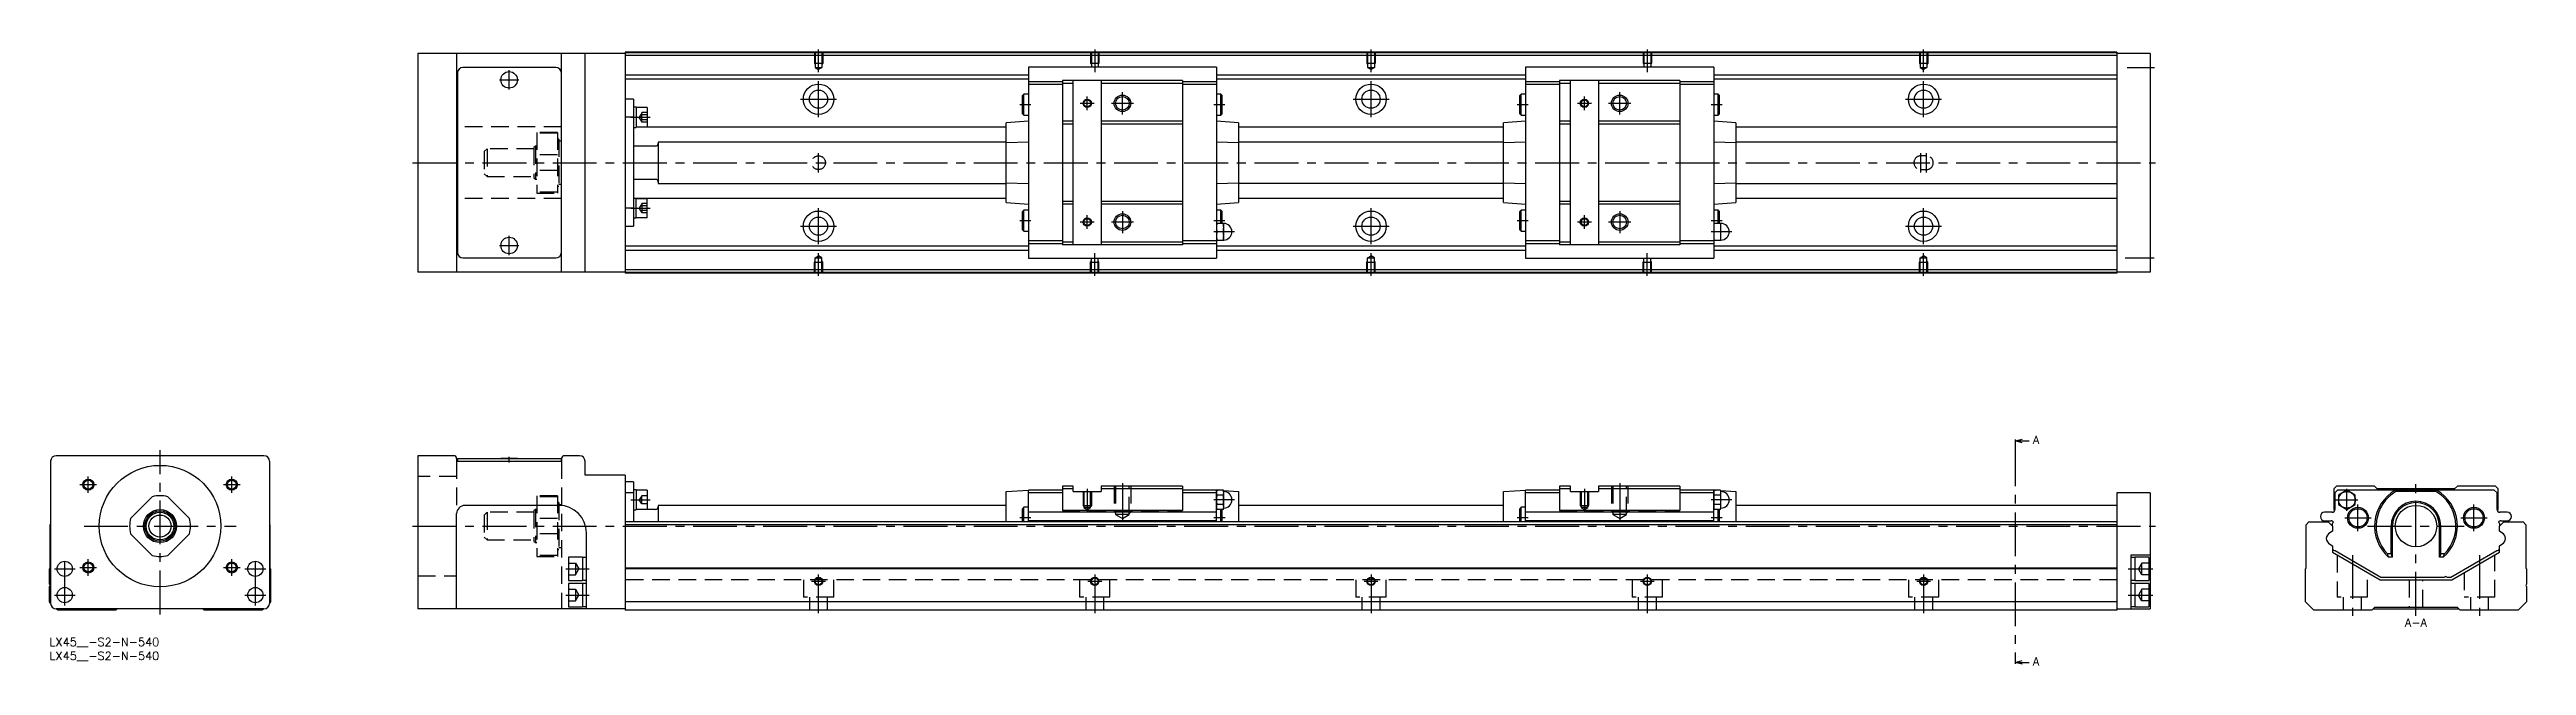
# Model space of a CAD drawing. Extents: x 0 to 897, y -10 to 213.
import ezdxf

# ---------------------------------------------------------------- set-up
doc = ezdxf.new("R2010")
doc.units = 0
doc.header["$LTSCALE"] = 0.5
doc.linetypes.add('CENTER', pattern=[50.8, 31.75, -6.35, 6.35, -6.35])
doc.linetypes.add('DASHED', pattern=[19.05, 12.7, -6.35])
for name, color, linetype in [('MSM_CENTER', 1, 'CENTER'), ('MSM_CONTINUOUS', 7, 'CONTINUOUS'), ('MSM_DASHED', 4, 'DASHED'), ('MSM_NARROW', 5, 'CONTINUOUS'), ('MSM_PART_NUMBER', 7, 'CONTINUOUS')]:
    doc.layers.add(name, color=color, linetype=linetype)
doc.styles.get("Standard").update_dxf_attribs({"font": 'txt.shx', "height": 3, "bigfont": 'bigfont.shx'})

# ---------------------------------------------------------------- blocks, each defined once
blk = doc.blocks.new('*U3')
at = {"layer": 'MSM_PART_NUMBER'}
blk.add_text('LX45__-S2-N-540', height=3, dxfattribs=at).set_placement((0, -3))
blk = doc.blocks.new('*U4')
at = {"layer": 'MSM_PART_NUMBER'}
blk.add_text('LX45__-S2-N-540', height=3, dxfattribs=at).set_placement((0, -8))

msp = doc.modelspace()

# ---------------------------------------------------------------- linework, layer by layer
at = {"layer": 'MSM_CENTER'}
for p, q in [((278.36, 204.91), (278.36, 213.12)), ((378.36, 213.12), (378.36, 204.91)), ((478.36, 204.91), (478.36, 213.12)), ((578.36, 213.12), (578.36, 204.91)), ((678.36, 204.91), (678.36, 213.12)), ((752.03, 206.62), (761.98, 206.62)), ((162.86, 202.12), (169.86, 202.12)), ((166.36, 198.62), (166.36, 205.62)), ((278.36, 188.62), (278.36, 201.62)), ((388.36, 189.62), (388.36, 197.62)), ((478.36, 188.62), (478.36, 201.62)), ((568.36, 189.62), (568.36, 197.62)), ((678.36, 188.62), (678.36, 201.62)), ((210.36, 188.58), (217.36, 188.58)), ((271.86, 195.12), (284.85, 195.12)), ((355.26, 193.12), (351.27, 193.12)), ((378.11, 193.62), (373.11, 193.62)), ((375.61, 191.12), (375.61, 196.12)), ((392.36, 193.62), (384.36, 193.62)), ((425.47, 193.12), (421.45, 193.12)), ((471.86, 195.12), (484.86, 195.12)), ((535.26, 193.12), (531.27, 193.12)), ((558.11, 193.62), (553.11, 193.62)), ((555.61, 191.12), (555.61, 196.12)), ((572.36, 193.62), (564.36, 193.62)), ((605.47, 193.12), (601.45, 193.12)), ((671.86, 195.12), (684.86, 195.12)), ((131.36, 172.12), (762.36, 172.12)), ((278.36, 168.62), (278.36, 175.62)), ((677.36, 168.62), (677.36, 175.62)), ((679.36, 168.62), (679.36, 175.62)), ((210.36, 155.67), (217.36, 155.67)), ((278.36, 142.62), (278.36, 155.62)), ((375.61, 148.12), (375.61, 153.12)), ((388.36, 154.62), (388.36, 146.62)), ((478.36, 142.62), (478.36, 155.62)), ((555.61, 148.12), (555.61, 153.12)), ((568.36, 154.62), (568.36, 146.62)), ((678.36, 142.62), (678.36, 155.62)), ((166.36, 138.62), (166.36, 145.62)), ((271.86, 149.12), (284.86, 149.12)), ((355.26, 151.12), (351.27, 151.12)), ((378.11, 150.62), (373.11, 150.62)), ((392.36, 150.62), (384.36, 150.62)), ((425.47, 151.12), (421.45, 151.12)), ((428.95, 147.12), (421.47, 147.12)), ((471.86, 149.12), (484.86, 149.12)), ((535.26, 151.12), (531.27, 151.12)), ((558.11, 150.62), (553.11, 150.62)), ((572.36, 150.62), (564.36, 150.62)), ((605.47, 151.12), (601.45, 151.12)), ((608.95, 147.12), (601.47, 147.12)), ((671.86, 149.12), (684.86, 149.12)), ((162.86, 142.12), (169.86, 142.12)), ((278.36, 131.12), (278.36, 139.33)), ((378.36, 131.12), (378.36, 139.33)), ((478.36, 131.12), (478.36, 139.33)), ((578.36, 131.12), (578.36, 139.33)), ((678.36, 131.12), (678.36, 139.33)), ((751.36, 137.62), (761.86, 137.62)), ((40, 8.5), (40, 68)), ((166.36, 63.5), (166.36, 65.6)), ((711.52, 70.87), (711.52, -8.37)), ((11.02, 55.5), (17.02, 55.5)), ((14.02, 52.5), (14.02, 58.5)), ((62.98, 55.5), (68.98, 55.5)), ((65.98, 52.5), (65.98, 58.5)), ((375.61, 54), (375.61, 45.5)), ((388.36, 56), (388.36, 42.3)), ((555.61, 54), (555.61, 45.5)), ((568.36, 56), (568.36, 42.3)), ((831.59, 46), (831.59, 54)), ((856.59, 8), (856.59, 56)), ((210.36, 50), (217.36, 50)), ((428.95, 50), (421.47, 50)), ((608.95, 50), (601.47, 50)), ((827.59, 50), (835.59, 50)), ((835.59, 38.7), (835.59, 48.3)), ((877.59, 38.7), (877.59, 48.3)), ((12.5, 40.5), (67.5, 40.5)), ((131.36, 40.5), (762.36, 40.5)), ((355.26, 43.5), (351.27, 43.5)), ((425.5, 43.5), (421.47, 43.5)), ((535.26, 43.5), (531.27, 43.5)), ((605.5, 43.5), (601.47, 43.5)), ((830.79, 43.5), (840.39, 43.5)), ((839.09, 40.5), (874.09, 40.5)), ((872.79, 43.5), (882.39, 43.5)), ((5.5, 11.75), (5.5, 28.75)), ((14.02, 22.5), (14.02, 28.5)), ((65.98, 22.5), (65.98, 28.5)), ((74.5, 11.75), (74.5, 28.75)), ((833.59, 29.97), (833.59, 8)), ((879.59, 29.97), (879.59, 8)), ((1.75, 25), (9.25, 25)), ((11.02, 25.5), (17.02, 25.5)), ((62.98, 25.5), (68.98, 25.5)), ((70.75, 25), (78.25, 25)), ((186.86, 25), (195.36, 25)), ((275.86, 20.5), (280.86, 20.5)), ((278.36, 9), (278.36, 23)), ((375.86, 20.5), (380.86, 20.5)), ((378.36, 23), (378.36, 9)), ((475.86, 20.5), (480.86, 20.5)), ((478.36, 23), (478.36, 9)), ((575.86, 20.5), (580.86, 20.5)), ((578.36, 23), (578.36, 9)), ((675.86, 20.5), (680.86, 20.5)), ((678.36, 23), (678.36, 9)), ((752.36, 25), (761.36, 25)), ((1.75, 15.5), (9.25, 15.5)), ((70.75, 15.5), (78.25, 15.5)), ((186.86, 15.5), (195.36, 15.5)), ((752.36, 15.5), (761.36, 15.5))]:
    msp.add_line(p, q, dxfattribs=at)
at = {"layer": 'MSM_CONTINUOUS'}
for p, q in [((133.36, 211.72), (133.36, 132.52)), ((208.36, 211.72), (133.36, 211.72)), ((147.36, 211.72), (147.36, 132.52)), ((183.26, 206.62), (149.66, 206.62)), ((185.36, 132.52), (185.36, 211.72)), ((193.86, 132.52), (193.86, 211.72)), ((748.36, 212.12), (208.36, 212.12)), ((208.36, 212.12), (208.36, 132.12)), ((748.36, 211.92), (208.36, 211.92)), ((748.36, 210.92), (208.36, 210.92)), ((422.41, 206.72), (354.31, 206.72)), ((354.31, 206.72), (354.31, 137.52)), ((422.41, 206.72), (422.41, 137.52)), ((602.41, 206.72), (534.31, 206.72)), ((534.31, 206.72), (534.31, 137.52)), ((602.41, 206.72), (602.41, 137.52)), ((748.36, 212.12), (748.36, 132.12)), ((760.36, 211.72), (748.36, 211.72)), ((760.36, 211.72), (760.36, 132.52)), ((147.66, 202.22), (147.36, 202.22)), ((147.66, 197.72), (147.36, 197.72)), ((147.66, 204.62), (147.66, 139.62)), ((185.26, 139.62), (185.26, 204.62)), ((185.36, 202.22), (185.26, 202.22)), ((185.36, 197.72), (185.26, 197.72)), ((354.31, 203.87), (208.36, 203.87)), ((354.31, 202.37), (208.36, 202.37)), ((366.61, 201.47), (354.31, 201.47)), ((366.61, 200.47), (354.31, 200.47)), ((410.11, 201.87), (366.61, 201.87)), ((366.61, 201.87), (366.61, 142.37)), ((370.51, 200.87), (366.61, 200.87)), ((370.51, 142.37), (370.51, 201.87)), ((380.71, 201.87), (380.71, 142.37)), ((410.11, 200.87), (380.71, 200.87)), ((410.11, 201.87), (410.11, 142.37)), ((422.41, 201.47), (410.11, 201.47)), ((422.41, 200.47), (410.11, 200.47)), ((534.31, 203.87), (422.41, 203.87)), ((534.31, 202.37), (422.41, 202.37)), ((546.61, 201.47), (534.31, 201.47)), ((546.61, 200.47), (534.31, 200.47)), ((590.11, 201.87), (546.61, 201.87)), ((546.61, 201.87), (546.61, 142.37)), ((550.51, 200.87), (546.61, 200.87)), ((550.51, 142.37), (550.51, 201.87)), ((560.71, 201.87), (560.71, 142.37)), ((590.11, 200.87), (560.71, 200.87)), ((590.11, 201.87), (590.11, 142.37)), ((602.41, 201.47), (590.11, 201.47)), ((602.41, 200.47), (590.11, 200.47)), ((748.36, 203.87), (602.41, 203.87)), ((748.36, 202.37), (602.41, 202.37)), ((211.36, 195.12), (208.36, 195.12)), ((211.36, 188.65), (208.36, 188.65)), ((211.36, 195.12), (211.36, 149.12)), ((212.36, 192.23), (211.36, 192.23)), ((212.36, 192.23), (212.36, 184.93)), ((216.36, 192.08), (212.36, 192.08)), ((216.36, 192.08), (216.36, 185.08)), ((352.71, 196.92), (352.21, 196.42)), ((352.21, 189.82), (352.21, 196.42)), ((352.21, 189.82), (352.71, 189.32)), ((354.31, 196.92), (352.71, 196.92)), ((352.71, 189.32), (352.71, 196.92)), ((352.71, 189.32), (354.31, 189.32)), ((424.01, 196.92), (422.41, 196.92)), ((422.41, 189.32), (424.01, 189.32)), ((424.01, 189.32), (424.01, 196.92)), ((424.51, 196.42), (424.01, 196.92)), ((424.01, 189.32), (424.51, 189.82)), ((424.51, 189.82), (424.51, 196.42)), ((532.71, 196.92), (532.21, 196.42)), ((532.21, 189.82), (532.21, 196.42)), ((532.21, 189.82), (532.71, 189.32)), ((534.31, 196.92), (532.71, 196.92)), ((532.71, 189.32), (532.71, 196.92)), ((532.71, 189.32), (534.31, 189.32)), ((604.01, 196.92), (602.41, 196.92)), ((602.41, 189.32), (604.01, 189.32)), ((604.01, 189.32), (604.01, 196.92)), ((604.51, 196.42), (604.01, 196.92)), ((604.01, 189.32), (604.51, 189.82)), ((604.51, 189.82), (604.51, 196.42)), ((147.66, 185.12), (147.36, 185.12)), ((185.36, 185.12), (185.26, 185.12)), ((185.36, 179.87), (185.26, 179.87)), ((211.36, 184.93), (212.36, 184.93)), ((212.36, 185.08), (216.36, 185.08)), ((346.31, 185.05), (212.36, 185.05)), ((220.36, 179.62), (220.36, 164.62)), ((346.31, 179.62), (220.36, 179.62)), ((354.31, 187.12), (346.31, 186.57)), ((346.31, 157.68), (346.31, 186.57)), ((354.31, 179.61), (346.31, 179.36)), ((370.51, 187.12), (366.61, 187.12)), ((370.51, 186.12), (366.61, 186.12)), ((410.11, 187.12), (380.71, 187.12)), ((410.11, 186.12), (380.71, 186.12)), ((430.41, 186.57), (422.41, 187.12)), ((430.41, 179.36), (422.41, 179.61)), ((430.41, 186.57), (430.41, 157.68)), ((526.31, 185.05), (430.41, 185.05)), ((526.31, 179.62), (430.41, 179.62)), ((534.31, 187.12), (526.31, 186.57)), ((526.31, 157.68), (526.31, 186.57)), ((534.31, 179.61), (526.31, 179.36)), ((550.51, 187.12), (546.61, 187.12)), ((550.51, 186.12), (546.61, 186.12)), ((590.11, 187.12), (560.71, 187.12)), ((590.11, 186.12), (560.71, 186.12)), ((610.41, 186.57), (602.41, 187.12)), ((610.41, 179.36), (602.41, 179.61)), ((610.41, 186.57), (610.41, 157.68)), ((748.36, 185.05), (610.41, 185.05)), ((748.36, 179.62), (610.41, 179.62)), ((219.36, 178.12), (211.36, 178.12)), ((185.26, 164.37), (185.36, 164.37)), ((211.36, 166.12), (219.36, 166.12)), ((220.36, 164.62), (346.31, 164.62)), ((346.31, 164.89), (354.31, 164.64)), ((422.41, 164.64), (430.41, 164.89)), ((526.31, 164.62), (430.41, 164.62)), ((526.31, 164.89), (534.31, 164.64)), ((602.41, 164.64), (610.41, 164.89)), ((610.41, 164.62), (748.36, 164.62)), ((147.66, 159.12), (147.36, 159.12)), ((185.36, 159.12), (185.26, 159.12)), ((211.36, 155.6), (208.36, 155.6)), ((211.36, 159.32), (212.36, 159.32)), ((212.36, 152.02), (212.36, 159.32)), ((346.31, 159.2), (212.36, 159.2)), ((212.36, 159.17), (216.36, 159.17)), ((216.36, 152.17), (216.36, 159.17)), ((346.31, 157.68), (354.31, 157.12)), ((352.71, 154.92), (352.21, 154.42)), ((352.21, 147.82), (352.21, 154.42)), ((354.31, 154.92), (352.71, 154.92)), ((352.71, 147.32), (352.71, 154.92)), ((370.51, 158.12), (366.61, 158.12)), ((370.51, 157.12), (366.61, 157.12)), ((410.11, 158.12), (380.71, 158.12)), ((410.11, 157.12), (380.71, 157.12)), ((422.41, 157.12), (430.41, 157.68)), ((424.01, 154.92), (422.41, 154.92)), ((424.51, 154.42), (424.01, 154.92)), ((424.01, 150.12), (424.01, 154.92)), ((424.51, 150.12), (424.51, 154.42)), ((526.31, 159.2), (430.41, 159.2)), ((526.31, 157.68), (534.31, 157.12)), ((532.71, 154.92), (532.21, 154.42)), ((532.21, 147.82), (532.21, 154.42)), ((534.31, 154.92), (532.71, 154.92)), ((532.71, 147.32), (532.71, 154.92)), ((550.51, 158.12), (546.61, 158.12)), ((550.51, 157.12), (546.61, 157.12)), ((590.11, 158.12), (560.71, 158.12)), ((590.11, 157.12), (560.71, 157.12)), ((602.41, 157.12), (610.41, 157.68)), ((604.01, 154.92), (602.41, 154.92)), ((604.51, 154.42), (604.01, 154.92)), ((604.01, 150.12), (604.01, 154.92)), ((604.51, 150.12), (604.51, 154.42)), ((748.36, 159.2), (610.41, 159.2)), ((147.66, 146.52), (147.36, 146.52)), ((185.36, 146.52), (185.26, 146.52)), ((208.36, 149.12), (211.36, 149.12)), ((212.36, 152.02), (211.36, 152.02)), ((216.36, 152.17), (212.36, 152.17)), ((352.21, 147.82), (352.71, 147.32)), ((352.71, 147.32), (354.31, 147.32)), ((366.61, 143.77), (354.31, 143.77)), ((422.41, 143.77), (410.11, 143.77)), ((425.01, 150.12), (422.41, 150.12)), ((422.41, 144.12), (425.01, 144.12)), ((424.89, 147.12), (422.53, 147.12)), ((425.01, 144.12), (425.01, 150.12)), ((532.21, 147.82), (532.71, 147.32)), ((532.71, 147.32), (534.31, 147.32)), ((546.61, 143.77), (534.31, 143.77)), ((602.41, 143.77), (590.11, 143.77)), ((605.01, 150.12), (602.41, 150.12)), ((602.41, 144.12), (605.01, 144.12)), ((604.89, 147.12), (602.53, 147.12)), ((605.01, 144.12), (605.01, 150.12)), ((147.36, 142.02), (147.66, 142.02)), ((149.66, 137.62), (183.26, 137.62)), ((185.26, 142.02), (185.36, 142.02)), ((354.31, 141.87), (208.36, 141.87)), ((354.31, 140.37), (208.36, 140.37)), ((366.61, 142.77), (354.31, 142.77)), ((354.31, 137.52), (422.41, 137.52)), ((370.51, 143.37), (366.61, 143.37)), ((410.11, 142.37), (366.61, 142.37)), ((410.11, 143.37), (380.71, 143.37)), ((422.41, 142.77), (410.11, 142.77)), ((534.31, 141.87), (422.41, 141.87)), ((534.31, 140.37), (422.41, 140.37)), ((546.61, 142.77), (534.31, 142.77)), ((534.31, 137.52), (602.41, 137.52)), ((550.51, 143.37), (546.61, 143.37)), ((590.11, 142.37), (546.61, 142.37)), ((590.11, 143.37), (560.71, 143.37)), ((602.41, 142.77), (590.11, 142.77)), ((748.36, 141.87), (602.41, 141.87)), ((748.36, 140.37), (602.41, 140.37)), ((208.36, 132.52), (133.36, 132.52)), ((748.36, 133.32), (208.36, 133.32)), ((748.36, 132.32), (208.36, 132.32)), ((748.36, 132.12), (208.36, 132.12)), ((760.36, 132.52), (748.36, 132.52)), ((711.52, 71.37), (714.02, 72.04)), ((711.52, 71.87), (711.52, 70.87)), ((0.4, 64), (0.4, 12.5)), ((77.6, 66), (2.4, 66)), ((79.6, 64), (79.6, 12.5)), ((146.36, 66), (133.36, 66)), ((133.36, 66), (133.36, 10.5)), ((147.36, 65), (147.36, 64)), ((147.36, 64), (185.36, 64)), ((147.66, 65), (147.66, 64)), ((147.66, 65), (185.26, 65)), ((163.36, 65.1), (169.36, 65.1)), ((163.36, 65.1), (163.36, 65)), ((169.36, 65), (169.36, 65.1)), ((185.26, 65), (185.26, 64)), ((185.36, 64), (185.36, 65)), ((191.86, 66), (186.36, 66)), ((193.86, 59), (193.86, 64)), ((711.52, 71.37), (716.52, 71.37)), ((714.02, 70.7), (711.52, 71.37)), ((208.36, 59), (193.86, 59)), ((208.36, 59), (208.36, 10)), ((211.36, 56.5), (208.36, 56.5)), ((211.36, 56.5), (211.36, 42)), ((366.61, 55), (366.61, 46.15)), ((370.51, 55), (366.61, 55)), ((370.51, 54), (366.61, 54)), ((370.51, 53), (370.51, 55)), ((380.71, 55), (380.71, 53)), ((410.11, 55), (380.71, 55)), ((410.11, 54), (380.71, 54)), ((410.11, 55), (410.11, 46.15)), ((546.61, 55), (546.61, 46.15)), ((550.51, 55), (546.61, 55)), ((550.51, 54), (546.61, 54)), ((550.51, 53), (550.51, 55)), ((560.71, 55), (560.71, 53)), ((590.11, 55), (560.71, 55)), ((590.11, 54), (560.71, 54)), ((590.11, 55), (590.11, 46.15)), ((827.84, 55), (826.84, 54)), ((826.84, 54), (826.84, 46.62)), ((841.59, 55), (827.84, 55)), ((842.59, 54), (841.59, 55)), ((870.59, 54), (842.59, 54)), ((871.59, 55), (870.59, 54)), ((885.34, 55), (871.59, 55)), ((886.34, 54), (885.34, 55)), ((886.34, 46.62), (886.34, 54)), ((29.36, 43.3), (37.2, 51.14)), ((42.8, 51.14), (50.64, 43.3)), ((147.36, 10.5), (147.36, 45)), ((184.36, 48), (150.36, 48)), ((211.36, 52.5), (208.36, 52.5)), ((212.36, 53.65), (211.36, 53.65)), ((211.36, 46.35), (212.36, 46.35)), ((212.36, 53.65), (212.36, 46.35)), ((216.36, 53.5), (212.36, 53.5)), ((219.36, 46.5), (212.36, 46.5)), ((216.36, 53.5), (216.36, 46.5)), ((220.36, 48), (220.36, 42)), ((346.31, 48), (220.36, 48)), ((346.31, 53), (354.31, 53.5)), ((346.31, 42), (346.31, 53)), ((352.71, 47.3), (352.21, 46.8)), ((352.21, 42), (352.21, 46.8)), ((352.71, 42), (352.71, 47.3)), ((354.31, 47.3), (352.71, 47.3)), ((366.61, 53.5), (354.31, 53.5)), ((354.31, 42), (354.31, 53.5)), ((366.61, 52.5), (354.31, 52.5)), ((422.41, 45.5), (354.31, 45.5)), ((410.11, 46.15), (366.61, 46.15)), ((370.51, 53), (380.71, 53)), ((422.41, 53.5), (410.11, 53.5)), ((422.41, 52.5), (410.11, 52.5)), ((422.41, 53.5), (422.98, 53.46)), ((422.41, 42), (422.41, 53.5)), ((422.53, 53.46), (422.41, 53)), ((422.42, 52.41), (422.41, 52.6)), ((422.41, 47), (422.53, 46.54)), ((424.89, 53.46), (422.53, 53.46)), ((424.89, 51.73), (422.53, 51.73)), ((424.89, 48.27), (422.53, 48.27)), ((424.89, 46.54), (422.53, 46.54)), ((424.01, 42), (424.01, 46.54)), ((424.51, 42), (424.51, 46.54)), ((425.01, 53), (424.89, 53.46)), ((424.89, 46.54), (425.01, 47)), ((424.92, 53.34), (430.41, 53)), ((425.01, 47), (425.01, 53)), ((430.41, 53), (430.41, 42)), ((526.31, 48), (430.41, 48)), ((526.31, 53), (534.31, 53.5)), ((526.31, 42), (526.31, 53)), ((532.71, 47.3), (532.21, 46.8)), ((532.21, 42), (532.21, 46.8)), ((532.71, 42), (532.71, 47.3)), ((534.31, 47.3), (532.71, 47.3)), ((546.61, 53.5), (534.31, 53.5)), ((534.31, 42), (534.31, 53.5)), ((546.61, 52.5), (534.31, 52.5)), ((602.41, 45.5), (534.31, 45.5)), ((590.11, 46.15), (546.61, 46.15)), ((550.51, 53), (560.71, 53)), ((602.41, 53.5), (590.11, 53.5)), ((602.41, 52.5), (590.11, 52.5)), ((602.41, 53.5), (602.98, 53.46)), ((602.41, 42), (602.41, 53.5)), ((602.53, 53.46), (602.41, 53)), ((602.42, 52.41), (602.41, 52.6)), ((602.41, 47), (602.53, 46.54)), ((604.89, 53.46), (602.53, 53.46)), ((604.89, 51.73), (602.53, 51.73)), ((604.89, 48.27), (602.53, 48.27)), ((604.89, 46.54), (602.53, 46.54)), ((604.01, 42), (604.01, 46.54)), ((604.51, 42), (604.51, 46.54)), ((605.01, 53), (604.89, 53.46)), ((604.89, 46.54), (605.01, 47)), ((604.92, 53.34), (610.41, 53)), ((605.01, 47), (605.01, 53)), ((610.41, 53), (610.41, 42)), ((748.36, 48), (610.41, 48)), ((760.36, 52.5), (748.36, 52.5)), ((748.36, 52.5), (748.36, 10)), ((760.36, 52.5), (760.36, 10.5)), ((826.24, 45.5), (823.54, 45.5)), ((828.24, 53.5), (827.24, 52.5)), ((827.24, 52.5), (827.24, 46.5)), ((884.94, 53.5), (828.24, 53.5)), ((831.59, 53.46), (828.59, 51.73)), ((828.59, 51.73), (828.59, 48.27)), ((828.59, 48.27), (831.59, 46.54)), ((834.59, 51.73), (831.59, 53.46)), ((831.59, 46.54), (834.59, 48.27)), ((834.59, 48.27), (834.59, 51.73)), ((849.1, 53.5), (849.35, 53)), ((863.82, 53), (849.35, 53)), ((863.82, 53), (864.07, 53.5)), ((885.94, 52.5), (884.94, 53.5)), ((885.94, 46.5), (885.94, 52.5)), ((889.64, 45.5), (886.94, 45.5)), ((0.2, 41), (0.4, 41.2)), ((0.2, 25.2), (0.2, 41)), ((37.2, 29.86), (29.36, 37.7)), ((50.64, 37.7), (42.8, 29.86)), ((79.6, 41.2), (79.8, 41)), ((79.8, 41), (79.8, 25.2)), ((194.36, 10.5), (194.36, 38)), ((748.36, 42), (208.36, 42)), ((748.36, 41), (208.36, 41)), ((422.41, 42.4), (354.31, 42.4)), ((602.41, 42.4), (534.31, 42.4)), ((816.79, 41), (817.79, 42)), ((816.79, 25.2), (816.79, 41)), ((817.79, 42), (824.84, 42)), ((823.54, 42.4), (825.84, 42.4)), ((824.84, 42), (826.34, 40.5)), ((826.34, 38.61), (825.44, 38.1)), ((826.29, 41.2), (826.29, 40.55)), ((826.34, 40.5), (826.34, 38.61)), ((847.59, 30.44), (847.59, 40.5)), ((848.09, 29.22), (848.09, 40.5)), ((865.09, 29.22), (865.09, 40.5)), ((865.59, 30.44), (865.59, 40.5)), ((886.84, 40.5), (888.34, 42)), ((886.84, 38.61), (886.84, 40.5)), ((887.73, 38.1), (886.84, 38.61)), ((886.89, 40.55), (886.89, 41.2)), ((887.34, 42.4), (889.64, 42.4)), ((888.34, 42), (895.39, 42)), ((895.39, 42), (896.39, 41)), ((896.39, 41), (896.39, 25.2)), ((192.86, 29.25), (187.86, 29.25)), ((187.86, 29.25), (187.86, 20.75)), ((192.86, 29.25), (192.86, 20.75)), ((194.36, 29.15), (192.86, 29.15)), ((760.36, 30), (753.36, 30)), ((753.36, 30), (753.36, 10.5)), ((754.86, 29.15), (753.36, 29.15)), ((759.86, 29.25), (754.86, 29.25)), ((754.86, 29.25), (754.86, 20.75)), ((759.86, 29.25), (759.86, 20.75)), ((825.44, 33.9), (826.34, 33.39)), ((826.34, 33.39), (826.34, 31)), ((826.34, 31), (843.66, 21)), ((827.09, 31.61), (827.29, 31.61)), ((827.29, 31.61), (843.92, 22)), ((847.59, 30.44), (846.23, 30.44)), ((848.09, 29.22), (846.7, 29.22)), ((848.09, 29.22), (847.59, 30.44)), ((865.59, 30.44), (865.09, 29.22)), ((866.47, 29.22), (865.09, 29.22)), ((866.95, 30.44), (865.59, 30.44)), ((869.25, 22), (885.89, 31.61)), ((869.52, 21), (886.84, 31)), ((885.89, 31.61), (886.09, 31.61)), ((886.84, 33.39), (887.73, 33.9)), ((886.84, 31), (886.84, 33.39)), ((0, 25), (0.2, 25.2)), ((0, 19.4), (0, 25)), ((0, 13), (0, 18.6)), ((79.8, 25.2), (80, 25)), ((80, 25), (80, 13)), ((187.86, 20.75), (192.86, 20.75)), ((192.86, 19.75), (187.86, 19.75)), ((187.86, 19.75), (187.86, 11.25)), ((192.86, 20.85), (194.36, 20.85)), ((192.86, 19.75), (192.86, 11.25)), ((194.36, 19.65), (192.86, 19.65)), ((748.36, 25.2), (208.36, 25.2)), ((748.36, 25), (208.36, 25)), ((753.36, 20.85), (754.86, 20.85)), ((754.86, 19.65), (753.36, 19.65)), ((754.86, 20.75), (759.86, 20.75)), ((759.86, 19.75), (754.86, 19.75)), ((754.86, 19.75), (754.86, 11.25)), ((759.86, 19.75), (759.86, 11.25)), ((816.59, 25), (816.79, 25.2)), ((816.59, 13), (816.59, 25)), ((843.66, 21), (869.52, 21)), ((843.92, 22), (866.94, 22)), ((867.74, 22), (869.25, 22)), ((896.39, 25.2), (896.59, 25)), ((896.59, 25), (896.59, 19.4)), ((896.59, 18.6), (896.59, 13)), ((0.4, 12.6), (0, 13)), ((77.6, 10.5), (2.4, 10.5)), ((3, 10), (2.5, 10.5)), ((24, 10), (3, 10)), ((24.5, 10.5), (24, 10)), ((56, 10), (55.5, 10.5)), ((77, 10), (56, 10)), ((77.5, 10.5), (77, 10)), ((80, 13), (79.6, 12.6)), ((208.36, 10.5), (133.36, 10.5)), ((187.86, 11.25), (192.86, 11.25)), ((192.86, 11.35), (194.36, 11.35)), ((748.36, 13), (208.36, 13)), ((748.36, 10), (208.36, 10)), ((748.36, 10.5), (760.36, 10.5)), ((753.36, 11.35), (754.86, 11.35)), ((754.86, 11.25), (759.86, 11.25)), ((819.59, 10), (816.59, 13)), ((840.59, 10), (819.59, 10)), ((841.59, 11), (840.59, 10)), ((841.09, 10.5), (872.09, 10.5)), ((871.59, 11), (841.59, 11)), ((872.59, 10), (871.59, 11)), ((893.59, 10), (872.59, 10)), ((896.59, 13), (893.59, 10)), ((711.52, -8.87), (714.02, -8.2)), ((711.52, -8.37), (711.52, -9.37)), ((711.52, -8.87), (716.52, -8.87)), ((714.02, -9.54), (711.52, -8.87))]:
    msp.add_line(p, q, dxfattribs=at)
for centre, radius in [((166.36, 202.12), 3), ((278.36, 195.12), 5.5), ((278.36, 195.12), 3.3), ((478.36, 195.12), 5.5), ((478.36, 195.12), 3.3), ((678.36, 195.12), 5.5), ((678.36, 195.12), 3.3), ((375.61, 193.62), 1.23), ((388.36, 193.62), 2.46), ((555.61, 193.62), 1.23), ((568.36, 193.62), 2.46), ((278.36, 149.12), 5.5), ((278.36, 149.12), 3.3), ((388.36, 150.62), 2.46), ((478.36, 149.12), 5.5), ((478.36, 149.12), 3.3), ((568.36, 150.62), 2.46), ((678.36, 149.12), 5.5), ((678.36, 149.12), 3.3), ((166.36, 142.12), 3), ((375.61, 150.62), 1.23), ((555.61, 150.62), 1.23), ((14.02, 55.5), 1.62), ((40, 40.5), 22), ((65.98, 55.5), 1.62), ((40, 40.5), 6), ((40, 40.5), 5.5), ((40, 40.5), 5), ((831.59, 50), 3), ((835.59, 43.5), 3.8), ((835.59, 43.5), 3.3), ((856.59, 40.5), 7.5), ((877.59, 43.5), 3.8), ((877.59, 43.5), 3.3), ((40, 40.5), 4), ((5.5, 25), 2.75), ((14.02, 25.5), 1.62), ((65.98, 25.5), 1.62), ((74.5, 25), 2.75), ((5.5, 15.5), 2.75), ((74.5, 15.5), 2.75), ((278.36, 20.5), 1.23), ((378.36, 20.5), 1.23), ((478.36, 20.5), 1.23), ((578.36, 20.5), 1.23), ((678.36, 20.5), 1.23)]:
    msp.add_circle(centre, radius, dxfattribs=at)
for centre, radius, start, end in [((149.66, 204.62), 2, 90, 180), ((183.26, 204.62), 2, 0, 90), ((219.36, 179.12), 1, 270, 0), ((219.36, 165.12), 1, 0, 90), ((432.1, 148.58), 9.69, 170.8086, 179.713), ((432.11, 148.67), 9.7, 180.28862, 189.18978), ((432.1, 145.58), 9.69, 170.8086, 179.713), ((432.11, 145.67), 9.7, 180.28862, 189.18978), ((415.31, 148.58), 9.7, 0.28862, 9.18978), ((415.32, 148.67), 9.69, 350.8086, 359.713), ((415.31, 145.58), 9.7, 0.28862, 9.18978), ((415.32, 145.67), 9.69, 350.8086, 359.713), ((425.01, 147.12), 3, 270, 90), ((612.1, 148.58), 9.69, 170.8086, 179.713), ((612.11, 148.67), 9.7, 180.28862, 189.18978), ((612.1, 145.58), 9.69, 170.8086, 179.713), ((612.11, 145.67), 9.7, 180.28862, 189.18978), ((595.31, 148.58), 9.7, 0.28862, 9.18978), ((595.32, 148.67), 9.69, 350.8086, 359.713), ((595.31, 145.58), 9.7, 0.28862, 9.18978), ((595.32, 145.67), 9.69, 350.8086, 359.713), ((605.01, 147.12), 3, 270, 90), ((149.66, 139.62), 2, 180, 270), ((183.26, 139.62), 2, 270, 0), ((2.4, 64), 2, 90, 180), ((77.6, 64), 2, 0, 90), ((146.36, 65), 1, 360, 90), ((186.36, 65), 1, 90, 180), ((191.86, 64), 2, 360, 90), ((40, 40.5), 11, 75.27264, 104.72736), ((150.36, 45), 3, 90, 180), ((184.36, 38), 10, 0, 90), ((219.36, 47.5), 1, 270, 0), ((425.72, 52.57), 3.31, 164.22771, 179.4294), ((425.72, 52.63), 3.31, 180.57378, 195.76911), ((435.3, 49.95), 12.89, 172.03062, 179.75617), ((435.87, 50.1), 13.46, 180.40698, 187.80623), ((425.72, 47.37), 3.31, 164.22771, 179.4294), ((425.72, 47.44), 3.31, 180.57378, 195.76911), ((421.7, 52.56), 3.31, 0.57378, 15.76911), ((421.7, 52.63), 3.31, 344.22771, 359.4294), ((412.12, 49.94), 12.89, 0.24521, 7.968), ((411.55, 50.1), 13.46, 352.19377, 359.59302), ((421.7, 47.37), 3.31, 0.57378, 15.76911), ((421.7, 47.43), 3.31, 344.22771, 359.4294), ((425.01, 50), 3, 270, 90), ((605.72, 52.57), 3.31, 164.22771, 179.4294), ((605.72, 52.63), 3.31, 180.57378, 195.76911), ((615.3, 49.95), 12.89, 172.03062, 179.75617), ((615.87, 50.1), 13.46, 180.40698, 187.80623), ((605.72, 47.37), 3.31, 164.22771, 179.4294), ((605.72, 47.44), 3.31, 180.57378, 195.76911), ((601.7, 52.56), 3.31, 0.57378, 15.76911), ((601.7, 52.63), 3.31, 344.22771, 359.4294), ((592.12, 49.94), 12.89, 0.24521, 7.968), ((591.55, 50.1), 13.46, 352.19377, 359.59302), ((601.7, 47.37), 3.31, 0.57378, 15.76911), ((601.7, 47.43), 3.31, 344.22771, 359.4294), ((605.01, 50), 3, 270, 90), ((823.54, 43.95), 1.55, 90, 270), ((826.24, 46.5), 1, 270, 0), ((827.34, 46.62), 0.5, 180, 251.07258), ((856.59, 40.5), 15, 119.92643, 228.76392), ((856.59, 40.5), 14.44, 120.05097, 224.15139), ((856.59, 40.5), 9, 0, 180), ((856.59, 40.5), 8.5, 0, 180), ((856.59, 40.5), 14.44, 315.84861, 59.94903), ((856.59, 40.5), 15, 311.23608, 60.07357), ((886.94, 46.5), 1, 180, 270), ((885.84, 46.62), 0.5, 289.00551, 0), ((889.64, 43.95), 1.55, 270, 90), ((40, 40.5), 11, 165.27264, 194.72736), ((40, 40.5), 11, 345.27264, 14.72736), ((826.74, 35.85), 2.6, 120.00003, 176.58933), ((826.74, 36.15), 2.6, 183.41067, 239.99996), ((825.84, 41.4), 1, 30.09191, 90), ((827.09, 41.2), 0.8, 118.74892, 180), ((887.34, 41.4), 1, 90, 149.90809), ((886.09, 41.2), 0.8, 0, 61.25108), ((886.43, 35.85), 2.6, 3.41067, 59.99996), ((886.43, 36.15), 2.6, 300.00004, 356.58933), ((40, 40.5), 11, 255.27264, 284.72736), ((827.09, 32.41), 0.8, 200.37237, 270), ((860.21, 35.16), 14.76, 198.65668, 203.74193), ((852.87, 35.2), 14.86, 336.27386, 341.32752), ((886.09, 32.41), 0.8, 270, 339.63587), ((-0.3, 19), 0.5, 306.8699, 53.1301), ((867.34, 21.7), 0.5, 36.8699, 143.1301), ((896.89, 19), 0.5, 126.8699, 233.1301), ((2.4, 12.5), 2, 180, 270), ((77.6, 12.5), 2, 270, 0)]:
    msp.add_arc(centre, radius, start, end, dxfattribs=at)
at = {"layer": 'MSM_DASHED'}
for p, q in [((276.86, 212.12), (276.86, 208.12)), ((276.86, 208.12), (277.13, 207.66)), ((276.86, 208.12), (279.86, 208.12)), ((277.13, 212.12), (277.13, 206.62)), ((277.13, 206.62), (278.36, 205.91)), ((277.13, 206.62), (279.59, 206.62)), ((279.59, 206.62), (278.36, 205.91)), ((279.59, 212.12), (279.59, 206.62)), ((279.86, 208.12), (279.59, 207.66)), ((279.86, 212.12), (279.86, 208.12)), ((376.86, 212.12), (376.86, 208.12)), ((376.86, 208.12), (379.86, 208.12)), ((376.86, 208.12), (377.13, 207.66)), ((377.13, 212.12), (377.13, 206.72)), ((379.59, 212.12), (379.59, 206.72)), ((379.86, 208.12), (379.59, 207.66)), ((379.86, 212.12), (379.86, 208.12)), ((476.86, 212.12), (476.86, 208.12)), ((476.86, 208.12), (479.86, 208.12)), ((476.86, 208.12), (477.13, 207.66)), ((477.13, 212.12), (477.13, 206.62)), ((477.13, 206.62), (479.59, 206.62)), ((477.13, 206.62), (478.36, 205.91)), ((479.59, 206.62), (478.36, 205.91)), ((479.59, 212.12), (479.59, 206.62)), ((479.86, 208.12), (479.59, 207.66)), ((479.86, 212.12), (479.86, 208.12)), ((576.86, 212.12), (576.86, 208.12)), ((576.86, 208.12), (579.86, 208.12)), ((576.86, 208.12), (577.13, 207.66)), ((577.13, 212.12), (577.13, 206.72)), ((579.59, 212.12), (579.59, 206.72)), ((579.86, 208.12), (579.59, 207.66)), ((579.86, 212.12), (579.86, 208.12)), ((676.86, 212.12), (676.86, 208.12)), ((676.86, 208.12), (679.86, 208.12)), ((676.86, 208.12), (677.13, 207.66)), ((677.13, 212.12), (677.13, 206.62)), ((677.13, 206.62), (679.59, 206.62)), ((677.13, 206.62), (678.36, 205.91)), ((679.59, 206.62), (678.36, 205.91)), ((679.59, 212.12), (679.59, 206.62)), ((679.86, 208.12), (679.59, 207.66)), ((679.86, 212.12), (679.86, 208.12)), ((214.36, 190.08), (213.49, 188.58)), ((214.36, 187.08), (213.49, 188.58)), ((214.36, 186.85), (214.36, 190.31)), ((216.36, 190.31), (214.36, 190.31)), ((216.36, 189.45), (214.36, 189.45)), ((185.26, 185.12), (147.66, 185.12)), ((176.36, 183.12), (176.36, 161.12)), ((183.86, 183.12), (176.36, 183.12)), ((183.86, 182.76), (176.36, 182.76)), ((183.86, 183.12), (183.86, 161.12)), ((184.36, 180.62), (183.86, 180.62)), ((184.36, 180.62), (184.36, 163.62)), ((185.26, 179.87), (184.36, 179.87)), ((216.36, 187.71), (214.36, 187.71)), ((216.36, 186.85), (214.36, 186.85)), ((158.36, 177.12), (157.36, 176.12)), ((157.36, 176.12), (157.36, 168.12)), ((158.36, 177.12), (158.36, 167.12)), ((175.36, 177.12), (158.36, 177.12)), ((175.86, 178.12), (175.36, 177.62)), ((175.36, 177.62), (175.36, 166.62)), ((175.86, 178.12), (175.86, 166.12)), ((176.36, 178.12), (175.86, 178.12)), ((183.86, 174.92), (176.36, 174.92)), ((679.36, 174.62), (677.36, 174.62)), ((157.36, 168.12), (158.36, 167.12)), ((158.36, 167.12), (175.36, 167.12)), ((175.36, 166.62), (175.86, 166.12)), ((175.86, 166.12), (176.36, 166.12)), ((183.86, 169.33), (176.36, 169.33)), ((183.86, 161.49), (176.36, 161.49)), ((183.86, 163.62), (184.36, 163.62)), ((184.36, 164.37), (185.26, 164.37)), ((677.36, 169.62), (679.36, 169.62)), ((185.26, 159.12), (147.66, 159.12)), ((176.36, 161.12), (183.86, 161.12)), ((214.36, 157.17), (213.49, 155.67)), ((214.36, 154.17), (213.49, 155.67)), ((214.36, 157.4), (214.36, 153.94)), ((216.36, 157.4), (214.36, 157.4)), ((216.36, 156.54), (214.36, 156.54)), ((216.36, 154.8), (214.36, 154.8)), ((216.36, 153.94), (214.36, 153.94)), ((276.86, 136.12), (277.13, 136.59)), ((276.86, 132.12), (276.86, 136.12)), ((276.86, 136.12), (279.86, 136.12)), ((277.13, 137.62), (278.36, 138.33)), ((277.13, 132.12), (277.13, 137.62)), ((277.13, 137.62), (279.59, 137.62)), ((279.59, 137.62), (278.36, 138.33)), ((279.59, 132.12), (279.59, 137.62)), ((279.86, 136.12), (279.59, 136.59)), ((279.86, 132.12), (279.86, 136.12)), ((376.86, 136.12), (377.13, 136.59)), ((376.86, 136.12), (379.86, 136.12)), ((376.86, 132.12), (376.86, 136.12)), ((377.13, 132.12), (377.13, 137.52)), ((379.59, 132.12), (379.59, 137.52)), ((379.86, 136.12), (379.59, 136.59)), ((379.86, 132.12), (379.86, 136.12)), ((476.86, 136.12), (477.13, 136.59)), ((476.86, 136.12), (479.86, 136.12)), ((476.86, 132.12), (476.86, 136.12)), ((477.13, 137.62), (478.36, 138.33)), ((477.13, 137.62), (479.59, 137.62)), ((477.13, 132.12), (477.13, 137.62)), ((479.59, 137.62), (478.36, 138.33)), ((479.59, 132.12), (479.59, 137.62)), ((479.86, 136.12), (479.59, 136.59)), ((479.86, 132.12), (479.86, 136.12)), ((576.86, 136.12), (577.13, 136.59)), ((576.86, 136.12), (579.86, 136.12)), ((576.86, 132.12), (576.86, 136.12)), ((577.13, 132.12), (577.13, 137.52)), ((579.59, 132.12), (579.59, 137.52)), ((579.86, 136.12), (579.59, 136.59)), ((579.86, 132.12), (579.86, 136.12)), ((676.86, 136.12), (677.13, 136.59)), ((676.86, 136.12), (679.86, 136.12)), ((676.86, 132.12), (676.86, 136.12)), ((677.13, 137.62), (678.36, 138.33)), ((677.13, 137.62), (679.59, 137.62)), ((677.13, 132.12), (677.13, 137.62)), ((679.59, 137.62), (678.36, 138.33)), ((679.59, 132.12), (679.59, 137.62)), ((679.86, 136.12), (679.59, 136.59)), ((679.86, 132.12), (679.86, 136.12)), ((147.36, 64), (147.36, 45)), ((185.36, 64), (185.36, 10.5)), ((147.36, 58.5), (133.36, 58.5)), ((385.36, 55), (385.36, 46)), ((385.9, 55), (385.9, 44.72)), ((390.82, 44.72), (390.82, 55)), ((391.36, 55), (391.36, 46)), ((565.36, 55), (565.36, 46)), ((565.9, 55), (565.9, 44.72)), ((570.82, 44.72), (570.82, 55)), ((571.36, 55), (571.36, 46)), ((158.36, 45.5), (157.36, 44.5)), ((175.36, 45.5), (158.36, 45.5)), ((158.36, 45.5), (158.36, 35.5)), ((175.86, 46.5), (175.36, 46)), ((175.36, 46), (175.36, 35)), ((176.36, 46.5), (175.86, 46.5)), ((175.86, 46.5), (175.86, 34.5)), ((183.86, 51.5), (176.36, 51.5)), ((176.36, 51.5), (176.36, 29.5)), ((183.86, 51.14), (176.36, 51.14)), ((183.86, 51.5), (183.86, 29.5)), ((184.36, 49), (183.86, 49)), ((184.36, 49), (184.36, 32)), ((185.36, 48.25), (184.36, 48.25)), ((214.36, 51.5), (213.49, 50)), ((214.36, 48.5), (213.49, 50)), ((214.36, 48.5), (214.36, 51.5)), ((216.36, 51.5), (214.36, 51.5)), ((214.36, 50), (216.36, 50)), ((216.36, 48.5), (214.36, 48.5)), ((366.61, 46.15), (410.11, 46.15)), ((374.11, 53), (374.11, 48)), ((374.11, 48), (377.11, 48)), ((374.11, 48), (374.38, 47.53)), ((374.38, 53), (374.38, 47.21)), ((374.38, 47.21), (375.61, 46.5)), ((376.84, 47.21), (374.38, 47.21)), ((375.61, 46.5), (376.84, 47.21)), ((376.84, 47.21), (376.84, 53)), ((377.11, 48), (376.84, 47.53)), ((377.11, 53), (377.11, 48)), ((385.36, 46), (385.9, 45.06)), ((385.36, 46), (391.36, 46)), ((391.36, 46), (390.82, 45.06)), ((546.61, 46.15), (590.11, 46.15)), ((554.11, 53), (554.11, 48)), ((554.11, 48), (557.11, 48)), ((554.11, 48), (554.38, 47.53)), ((554.38, 53), (554.38, 47.21)), ((554.38, 47.21), (555.61, 46.5)), ((556.84, 47.21), (554.38, 47.21)), ((555.61, 46.5), (556.84, 47.21)), ((556.84, 47.21), (556.84, 53)), ((557.11, 48), (556.84, 47.53)), ((557.11, 53), (557.11, 48)), ((565.36, 46), (565.9, 45.06)), ((565.36, 46), (571.36, 46)), ((571.36, 46), (570.82, 45.06)), ((157.36, 44.5), (157.36, 36.5)), ((157.36, 36.5), (158.36, 35.5)), ((183.86, 43.3), (176.36, 43.3)), ((183.86, 37.7), (176.36, 37.7)), ((385.9, 44.72), (388.36, 43.3)), ((390.82, 44.72), (385.9, 44.72)), ((388.36, 43.3), (390.82, 44.72)), ((565.9, 44.72), (568.36, 43.3)), ((570.82, 44.72), (565.9, 44.72)), ((568.36, 43.3), (570.82, 44.72)), ((158.36, 35.5), (175.36, 35.5)), ((175.36, 35), (175.86, 34.5)), ((175.86, 34.5), (176.36, 34.5)), ((183.86, 29.86), (176.36, 29.86)), ((176.36, 29.5), (183.86, 29.5)), ((183.86, 32), (184.36, 32)), ((184.36, 32.75), (185.36, 32.75)), ((187.86, 27.12), (190.36, 27.12)), ((190.36, 27.12), (190.36, 22.88)), ((190.36, 27.12), (191.59, 25)), ((757.36, 27.12), (756.13, 25)), ((759.86, 27.12), (757.36, 27.12)), ((757.36, 22.88), (757.36, 27.12)), ((828.09, 29.99), (828.09, 14.7)), ((885.09, 14.7), (885.09, 29.99)), ((133.36, 22.5), (147.36, 22.5)), ((187.86, 25), (190.36, 25)), ((187.86, 22.88), (190.36, 22.88)), ((190.36, 22.88), (191.59, 25)), ((748.36, 25.2), (208.36, 25.2)), ((748.36, 25), (208.36, 25)), ((748.36, 21), (208.36, 21)), ((272.86, 21), (272.86, 14.7)), ((283.86, 14.7), (283.86, 21)), ((372.86, 21), (372.86, 14.7)), ((383.86, 14.7), (383.86, 21)), ((472.86, 21), (472.86, 14.7)), ((483.86, 14.7), (483.86, 21)), ((572.86, 21), (572.86, 14.7)), ((583.86, 14.7), (583.86, 21)), ((672.86, 21), (672.86, 14.7)), ((683.86, 14.7), (683.86, 21)), ((757.36, 22.88), (756.13, 25)), ((757.36, 25), (759.86, 25)), ((759.86, 22.88), (757.36, 22.88)), ((839.09, 14.7), (839.09, 23.64)), ((854.09, 21), (854.09, 11)), ((859.09, 11), (859.09, 21)), ((874.09, 23.64), (874.09, 14.7)), ((187.86, 17.62), (190.36, 17.62)), ((187.86, 15.5), (190.36, 15.5)), ((187.86, 13.38), (190.36, 13.38)), ((190.36, 17.62), (191.59, 15.5)), ((190.36, 17.62), (190.36, 13.38)), ((190.36, 13.38), (191.59, 15.5)), ((283.86, 14.7), (272.86, 14.7)), ((275.06, 14.7), (275.06, 10)), ((281.66, 10), (281.66, 14.7)), ((383.86, 14.7), (372.86, 14.7)), ((375.06, 14.7), (375.06, 10)), ((381.66, 10), (381.66, 14.7)), ((483.86, 14.7), (472.86, 14.7)), ((475.06, 14.7), (475.06, 10)), ((481.66, 10), (481.66, 14.7)), ((583.86, 14.7), (572.86, 14.7)), ((575.06, 14.7), (575.06, 10)), ((581.66, 10), (581.66, 14.7)), ((683.86, 14.7), (672.86, 14.7)), ((675.06, 14.7), (675.06, 10)), ((681.66, 10), (681.66, 14.7)), ((757.36, 17.62), (756.13, 15.5)), ((757.36, 13.38), (756.13, 15.5)), ((757.36, 13.38), (757.36, 17.62)), ((759.86, 17.62), (757.36, 17.62)), ((757.36, 15.5), (759.86, 15.5)), ((759.86, 13.38), (757.36, 13.38)), ((839.09, 14.7), (828.09, 14.7)), ((830.29, 14.7), (830.29, 10)), ((836.89, 10), (836.89, 14.7)), ((885.09, 14.7), (874.09, 14.7)), ((876.29, 14.7), (876.29, 10)), ((882.89, 10), (882.89, 14.7))]:
    msp.add_line(p, q, dxfattribs=at)
msp.add_circle((278.36, 172.12), 2.5, dxfattribs=at)
for centre, start, end in [((677.36, 172.12), 90, 270), ((679.36, 172.12), 270, 90)]:
    msp.add_arc(centre, 2.5, start, end, dxfattribs=at)
at = {"layer": 'MSM_NARROW'}
for centre, radius in [((375.61, 193.62), 1.5), ((388.36, 193.62), 3), ((555.61, 193.62), 1.5), ((568.36, 193.62), 3), ((388.36, 150.62), 3), ((568.36, 150.62), 3), ((375.61, 150.62), 1.5), ((555.61, 150.62), 1.5), ((14.02, 55.5), 2), ((65.98, 55.5), 2), ((14.02, 25.5), 2), ((65.98, 25.5), 2), ((278.36, 20.5), 1.5), ((378.36, 20.5), 1.5), ((478.36, 20.5), 1.5), ((578.36, 20.5), 1.5), ((678.36, 20.5), 1.5)]:
    msp.add_circle(centre, radius, dxfattribs=at)

# ---------------------------------------------------------------- block references
at = {"layer": 'MSM_CONTINUOUS'}
for name in ['*U3', '*U4']:
    msp.add_blockref(name, (0, 0), dxfattribs=at)

# ---------------------------------------------------------------- texts
at = {"layer": 'MSM_PART_NUMBER'}
for s, p in [('A', (717.94, 70.24)), ('A-A', (852.58, 4.04)), ('A', (717.94, -10))]:
    msp.add_text(s, height=3, dxfattribs=at).set_placement(p)

doc.saveas('drawing.dxf')
